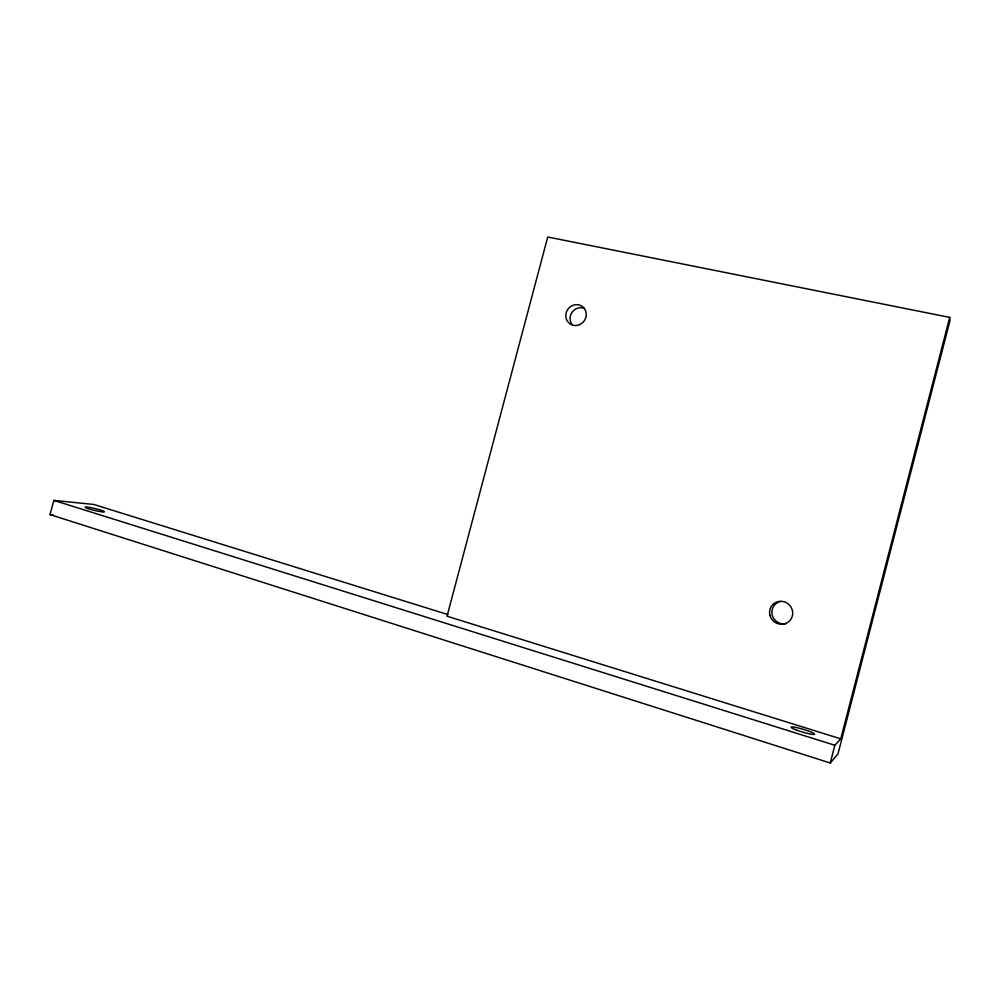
<?xml version="1.0" encoding="UTF-8"?>
<svg xmlns="http://www.w3.org/2000/svg" width="1000" height="1000" viewBox="0 0 1000 1000"><rect width="100%" height="100%" fill="white"/><g stroke="black" fill="none" stroke-linecap="round" stroke-linejoin="round"><path stroke-width="1.5" d="M448.013 614.6L93.787 504.462L53.863 500.4L50 514.6L830.25 763L834.837 745.263L840.775 738.85L949.712 317.4L547.725 237L447.038 616.213L840.775 738.85M830.25 763L837.975 753.988L950 320.55L949.712 317.4M50 514.6L53.087 514.862M53.863 500.4L834.837 745.263M786.213 623.625A11.587 11.225 37.3 0 1 772.237 615.112A11.587 11.225 37.3 0 1 780.362 601.5M571.987 324.525A10.525 9.925 -53.7 0 1 584.25 308.312M769.95 615.337A11.712 11.35 37.7 0 0 789.287 621.175A11.712 11.35 37.7 0 0 784.2 601.788A11.712 11.35 37.7 0 0 769.95 615.337M579.763 324.562A10.637 10.012 -54 0 0 582.425 306.575A10.637 10.012 -54 0 0 565.913 314.113A10.637 10.012 -54 0 0 579.763 324.562M88.05 508.6A9.938 0.963 13.6 0 0 104.138 511.975A9.938 0.963 13.6 0 0 92.112 507.912A9.938 0.963 13.6 0 0 88.05 508.6M796.1 729.875A12.263 1.412 16.8 0 0 814.55 734.3A12.263 1.412 16.8 0 0 797.925 727.875A12.263 1.412 16.8 0 0 796.1 729.875"/></g></svg>
